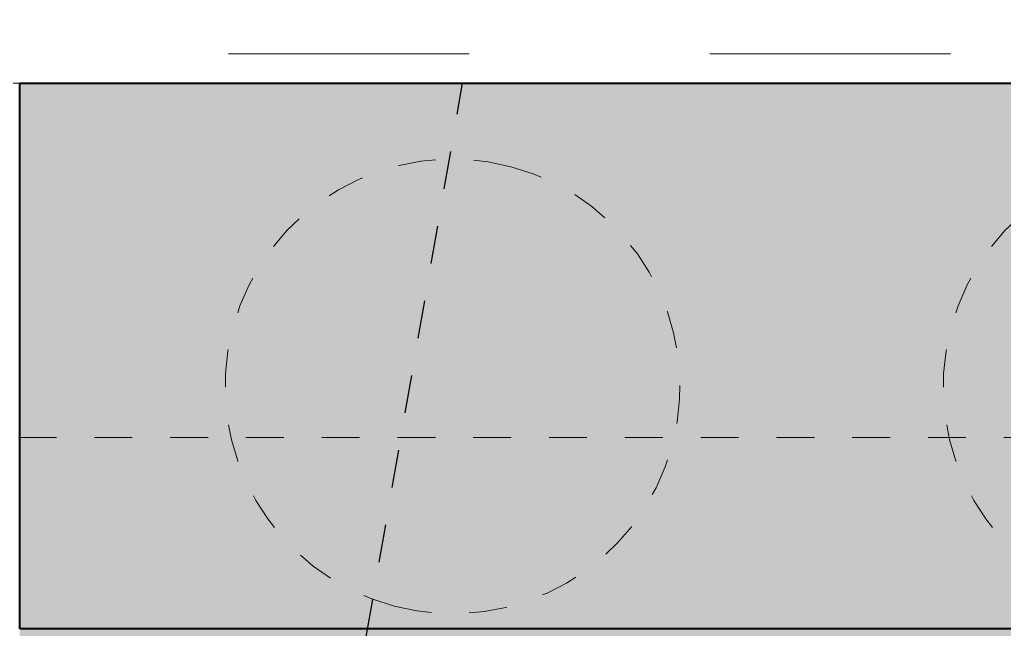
# Model space of a CAD drawing. Header units: metres. Extents: x -355 to -223, y 3 to 561.
# Drawn here: x -256.179 to -253.581, y 544.612 to 546.221 of the extents above; entities that cross this region are included whole.
import ezdxf

# ---------------------------------------------------------------- set-up
doc = ezdxf.new("R2010")
doc.units = ezdxf.units.M
for name, pattern in [('IMPORT-LNMK-LineCont _3_', [0.004, 0.001, -0.003]), ('JacobsDash', [0.0045, 0.003, -0.0015]), ('JacobsGridLine', [0.0145, 0.01, -0.001, 0.0025, -0.001])]:
    doc.linetypes.add(name, pattern=pattern)
for name, color, linetype, lineweight in [('A-DETL', 7, 'Continuous', 13), ('A-DETL-GENF', 7, 'Continuous', 9), ('S-BEAM', 7, 'Continuous', 40), ('S-FNDN-HDLN', 7, 'JacobsDash', 15), ('S-GRID', 7, 'Continuous', 9)]:
    doc.layers.add(name, color=color, linetype=linetype, lineweight=lineweight)

# ---------------------------------------------------------------- blocks, each defined once
blk = doc.blocks.new('T2DPAA-T2D-C3S-RW-M2D-100010_dwg-40802999-DRG-2873035 - CONSTRUCTION SEQUENCE STAGE A9')
at = {"color": 254, "linetype": 'IMPORT-LNMK-LineCont _3_', "lineweight": 25, "true_color": 0xd0d0d0}
blk.add_line((55.8117, -612.649), (57.289, -612.5198), dxfattribs=at)
blk = doc.blocks.new('T2DPAA-T2D-PWC-RW-M2D-100010_RoadDesign_rvt-1-DRG-2873035 - CONSTRUCTION SEQUENCE STAGE A9')
at = {"color": 254, "lineweight": 25, "true_color": 0xd0d0d0, "rotation": 75.11694444444437}
blk.add_blockref('T2DPAA-T2D-C3S-RW-M2D-100010_dwg-40802999-DRG-2873035 - CONSTRUCTION SEQUENCE STAGE A9', (-1722.337, 648.0105), dxfattribs=at)
blk = doc.blocks.new('01_SFO_FRP_Pile_CastInPlace_CS_BR08 - CAST-IN-PLACE PILE - 1200-8642087-DRG-2873035 - CONSTRUCTION SEQUENCE STAGE A9')
at = {"layer": 'S-FNDN-HDLN'}
for start, end in [(90, 270), (270, 90)]:
    blk.add_arc((0, 0), 0.6, start, end, dxfattribs=at)
blk = doc.blocks.new('01_SFO_FRP_Pile_CastInPlace_CS_BR08 - CAST-IN-PLACE PILE - 1200-8642141-DRG-2873035 - CONSTRUCTION SEQUENCE STAGE A9')
at = {"layer": 'S-FNDN-HDLN'}
for start, end in [(90, 270), (270, 90)]:
    blk.add_arc((0, 0), 0.6, start, end, dxfattribs=at)

msp = doc.modelspace()

# ---------------------------------------------------------------- hatches: boundary and pattern name
at = {"layer": 'A-DETL-GENF'}
h = msp.add_hatch(dxfattribs=at)
h.set_pattern_fill('FP_7', color=256, style=0, pattern_type=2)
h.set_pattern_definition([(0, (-512.804, -694.024), (0.635, 0.635), [0.635, -0.635])])
h.paths.add_polyline_path([(-258.6145, 546.0535), (-250.2397, 546.0536), (-250.2285, 546.1178), (-249.8604, 546.0536), (-244.3991, 546.0535), (-244.4061, 549.0535), (-275.1807, 549.0535), (-275.1807, 546.0536), (-269.5818, 546.0536), (-269.5676, 546.1351), (-269.0999, 546.0536), (-258.6145, 546.0536)])
at = {"layer": 'S-BEAM', "lineweight": 5, "true_color": 0xc0c0c0}
h = msp.add_hatch(color=9, dxfattribs=at)
h.paths.add_polyline_path([(-256.1793, 544.6136), (-250.4906, 544.6136), (-250.2397, 546.0536), (-256.1793, 546.0536), (-256.1793, 544.8182)])
h.paths.add_polyline_path([(-249.9272, 544.6136), (-244.4026, 544.6136), (-244.4043, 546.0536), (-249.8604, 546.0536), (-249.6818, 546.0225), (-249.8916, 544.8182)])
h = msp.add_hatch(color=9, dxfattribs=at)
h.paths.add_polyline_path([(-244.4079, 544.1836), (-244.4021, 544.1836), (-244.4044, 544.4475), (-244.4053, 544.4934), (-244.4024, 544.4936), (-244.4036, 544.6136), (-249.9276, 544.6116), (-249.9317, 544.5877), (-244.6593, 544.5827), (-244.6646, 544.5524), (-244.6625, 544.4769), (-244.428, 544.49), (-244.4117, 544.2408)])
h.paths.add_polyline_path([(-244.6779, 544.4759), (-244.6646, 544.4767), (-244.6646, 544.5524), (-244.6778, 544.4767)])
h.paths.add_polyline_path([(-250.495, 544.5882), (-250.4906, 544.6136), (-256.1793, 544.6116), (-256.1793, 544.5936), (-250.5253, 544.5882)])

# ---------------------------------------------------------------- linework, layer by layer
at = {"layer": 'A-DETL', "lineweight": 15}
msp.add_line((-269.0991, 546.0535), (-250.2397, 546.0535), dxfattribs=at)
at = {"layer": 'S-BEAM'}
for p, q in [((-256.1793, 546.0536), (-250.2397, 546.0536)), ((-256.1793, 544.6136), (-256.1793, 546.0536)), ((-250.4906, 544.6136), (-256.1793, 544.6136))]:
    msp.add_line(p, q, dxfattribs=at)
at = {"layer": 'S-GRID', "linetype": 'JacobsGridLine', "lineweight": 18}
msp.add_line((-277.7823, 545.1185), (-243.5515, 545.1185), dxfattribs=at)

# ---------------------------------------------------------------- block references
at = {"lineweight": 5}
msp.add_blockref('T2DPAA-T2D-PWC-RW-M2D-100010_RoadDesign_rvt-1-DRG-2873035 - CONSTRUCTION SEQUENCE STAGE A9', (860.641, 0), dxfattribs=at)
at = {"layer": 'S-FNDN-HDLN', "rotation": 165.1169444444439}
for name, p in [('01_SFO_FRP_Pile_CastInPlace_CS_BR08 - CAST-IN-PLACE PILE - 1200-8642087-DRG-2873035 - CONSTRUCTION SEQUENCE STAGE A9', (-255.0371, 545.2536)), ('01_SFO_FRP_Pile_CastInPlace_CS_BR08 - CAST-IN-PLACE PILE - 1200-8642141-DRG-2873035 - CONSTRUCTION SEQUENCE STAGE A9', (-253.1421, 545.2536))]:
    msp.add_blockref(name, p, dxfattribs=at)

doc.saveas('drawing.dxf')
